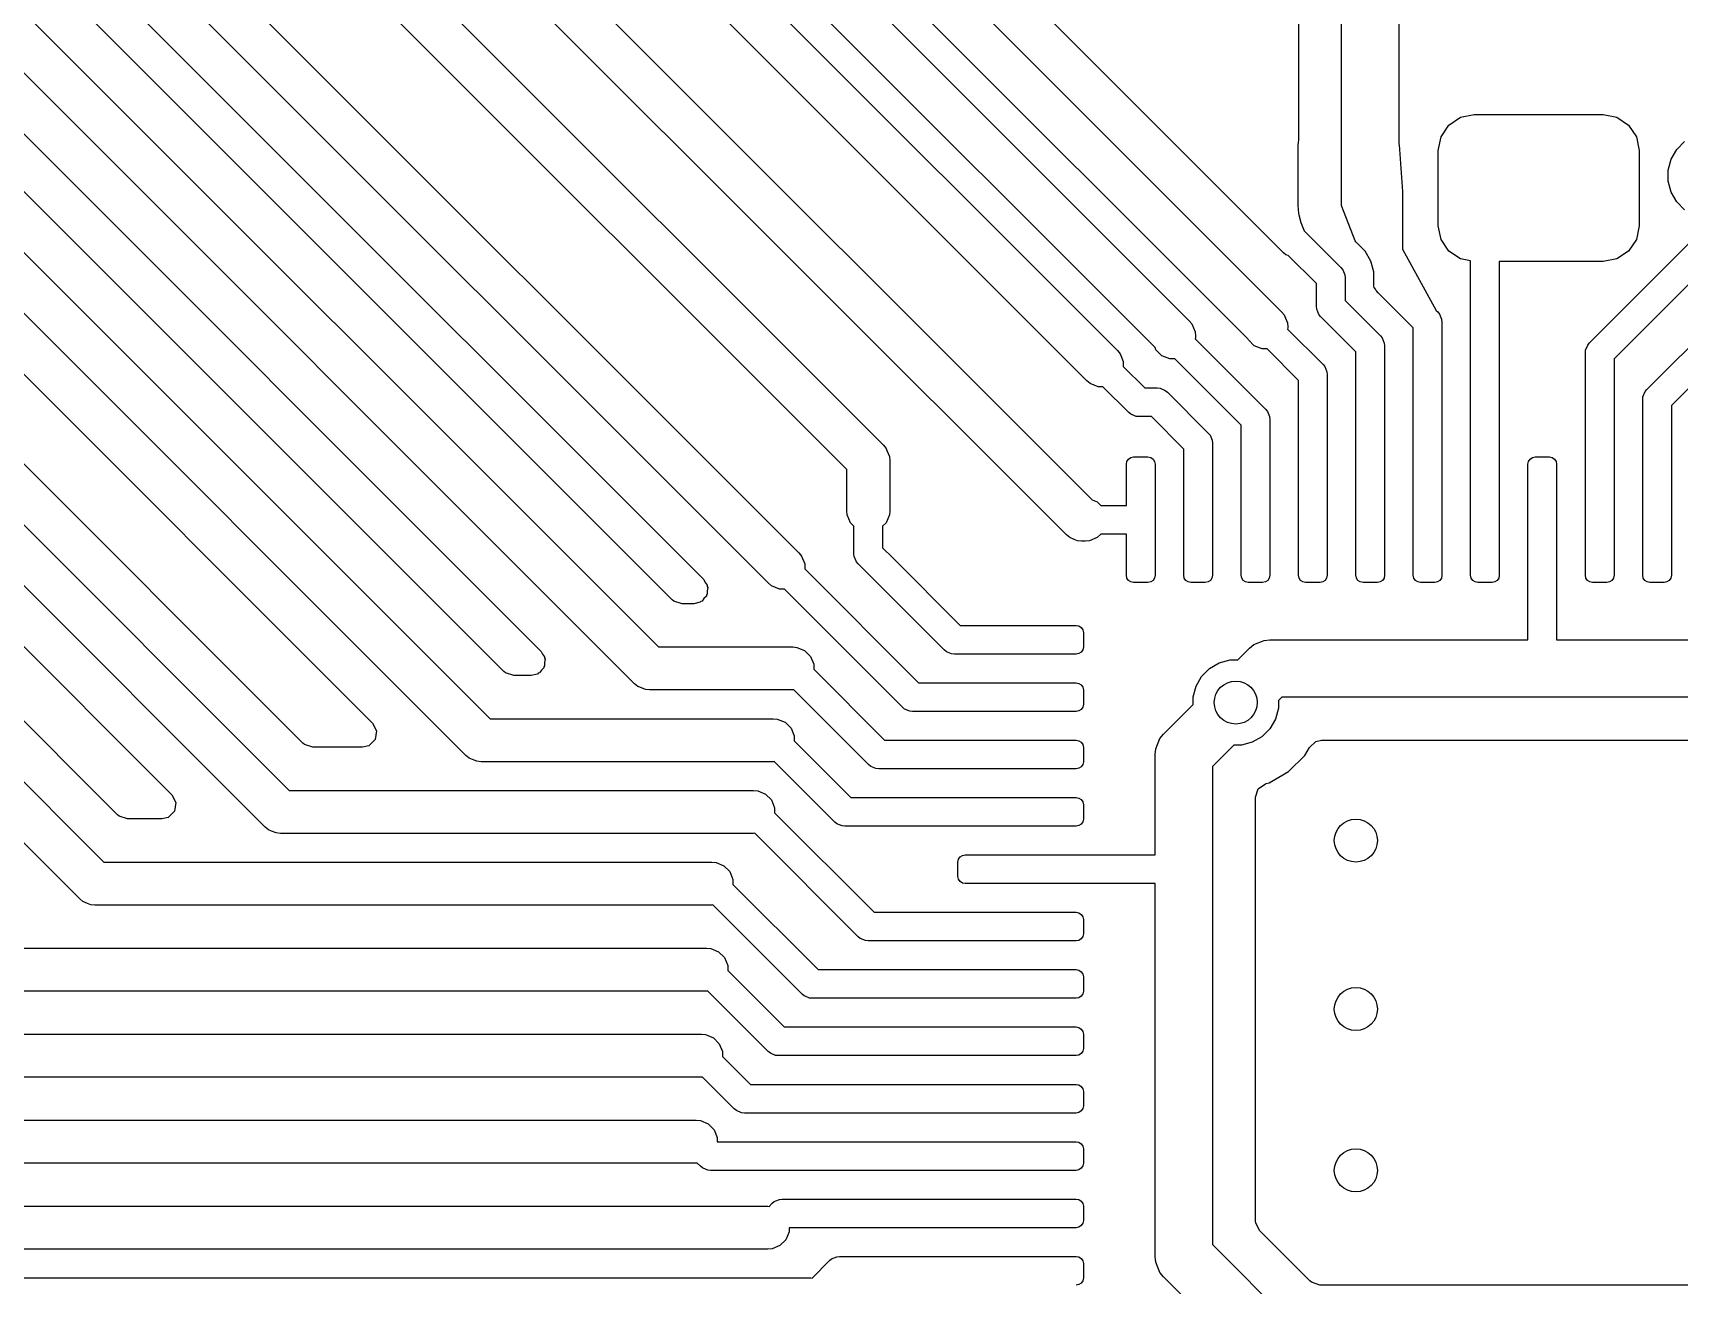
# Model space of a CAD drawing. Extents: x 0.23 to 2.17, y 0.23 to 2.17.
# Drawn here: x 0.8415 to 1.2935, y 1.0354 to 1.3792 of the extents above; entities that cross this region are included whole.
import ezdxf

# ---------------------------------------------------------------- set-up
doc = ezdxf.new("R2010")
doc.units = 0
doc.header["$MEASUREMENT"] = 0
doc.layers.add('BLACK', color=7, linetype='CONTINUOUS')

msp = doc.modelspace()

# ---------------------------------------------------------------- linework, layer by layer
at = {"layer": 'BLACK', "linetype": 'CONTINUOUS'}
for p, q in [((0.53346, 1.69044), (1.01327, 1.21063)), ((1.01703, 1.2236), (0.54644, 1.6942)), ((0.47425, 1.6837), (0.96701, 1.19094)), ((1.00665, 1.20055), (0.52338, 1.68382)), ((0.96039, 1.18086), (0.46763, 1.67362)), ((0.48081, 1.64371), (0.93478, 1.18974)), ((0.49945, 1.5837), (0.91189, 1.17126)), ((0.90527, 1.16118), (0.49283, 1.57362)), ((0.48907, 1.56065), (0.87966, 1.17006)), ((0.78248, 1.50576), (1.05178, 1.23646)), ((1.04343, 1.22811), (0.7724, 1.49914)), ((0.76238, 1.49242), (0.89413, 1.36067)), ((0.52887, 1.4837), (0.86099, 1.15157)), ((0.85925, 1.48178), (1.07504, 1.26599)), ((0.85437, 1.14149), (0.52224, 1.47362)), ((1.06496, 1.25936), (0.84917, 1.47515)), ((0.92224, 1.46111), (1.13229, 1.25106)), ((0.97441, 1.45689), (1.13926, 1.29204)), ((1.12525, 1.2414), (0.91216, 1.45449)), ((0.97077, 1.20392), (0.72596, 1.44873)), ((1.1309, 1.28369), (0.96433, 1.45027)), ((0.74774, 1.44273), (0.98104, 1.20943)), ((1.18489, 1.31882), (1.05923, 1.44448)), ((1.01772, 1.44142), (1.15894, 1.3002)), ((1.04626, 1.44072), (1.18429, 1.30268)), ((1.14961, 1.29283), (1.00764, 1.4348)), ((1.17512, 1.29515), (1.03618, 1.4341)), ((1.20079, 1.34846), (1.20079, 1.38901)), ((1.21654, 1.38901), (1.21654, 1.34867)), ((1.18896, 1.3861), (1.18896, 1.34988)), ((0.89413, 1.36067), (1.02569, 1.22911)), ((1.23025, 1.35391), (1.23344, 1.35604)), ((1.23344, 1.35604), (1.2372, 1.35679)), ((1.2372, 1.35679), (1.27264, 1.35679)), ((1.27264, 1.35679), (1.2764, 1.35604)), ((1.2764, 1.35604), (1.2796, 1.35391)), ((1.22811, 1.35072), (1.23025, 1.35391)), ((1.2796, 1.35391), (1.28173, 1.35072)), ((1.18889, 1.34916), (1.18876, 1.34846)), ((1.18876, 1.34846), (1.18876, 1.33187)), ((1.18896, 1.34988), (1.18889, 1.34916)), ((1.20079, 1.33187), (1.20079, 1.34846)), ((1.20079, 1.34846), (1.20079, 1.34846)), ((1.21654, 1.34867), (1.2166, 1.34853)), ((1.2166, 1.34853), (1.21752, 1.33566)), ((1.22736, 1.34695), (1.22811, 1.35072)), ((1.22736, 1.32628), (1.22736, 1.34695)), ((1.28173, 1.35072), (1.28248, 1.34695)), ((1.28248, 1.34695), (1.28248, 1.32628)), ((1.28462, 1.28133), (1.35255, 1.34926)), ((1.29125, 1.34454), (1.2928, 1.34721)), ((1.2928, 1.34721), (1.29498, 1.34939)), ((1.29046, 1.34156), (1.29125, 1.34454)), ((1.36051, 1.34608), (1.29134, 1.27691)), ((1.29046, 1.33848), (1.29046, 1.34156)), ((1.29125, 1.3355), (1.29046, 1.33848)), ((1.21752, 1.33566), (1.21752, 1.3356)), ((1.21752, 1.3356), (1.21752, 1.31988)), ((1.2928, 1.33283), (1.29125, 1.3355)), ((0.86475, 1.16455), (0.70019, 1.32911)), ((1.18876, 1.33187), (1.18897, 1.32964)), ((1.18897, 1.32964), (1.18897, 1.32964)), ((1.18897, 1.32964), (1.18903, 1.3293)), ((1.18903, 1.3293), (1.18903, 1.3293)), ((1.18903, 1.3293), (1.18965, 1.32714)), ((1.20085, 1.33153), (1.20079, 1.33187)), ((1.20451, 1.32217), (1.20085, 1.33153)), ((1.29498, 1.33065), (1.2928, 1.33283)), ((1.18965, 1.32714), (1.19054, 1.32487)), ((1.19054, 1.32487), (1.20062, 1.31479)), ((1.22811, 1.32251), (1.22736, 1.32628)), ((1.28248, 1.32628), (1.28173, 1.32251)), ((1.20472, 1.32185), (1.20451, 1.32217)), ((1.2051, 1.32147), (1.20472, 1.32185)), ((1.20669, 1.31988), (1.2051, 1.32147)), ((1.2051, 1.32147), (1.2051, 1.32147)), ((1.2073, 1.31927), (1.20669, 1.31988)), ((1.21752, 1.31988), (1.2268, 1.30301)), ((1.23025, 1.31932), (1.22811, 1.32251)), ((1.26887, 1.29412), (1.29823, 1.32348)), ((1.28173, 1.32251), (1.2796, 1.31932)), ((1.18554, 1.31829), (1.18489, 1.31882)), ((1.18614, 1.31814), (1.18554, 1.31829)), ((1.1939, 1.31038), (1.18614, 1.31814)), ((1.20886, 1.31657), (1.2073, 1.31927)), ((1.20965, 1.31364), (1.20886, 1.31657)), ((1.20886, 1.31657), (1.20886, 1.31657)), ((1.23344, 1.31719), (1.23025, 1.31932)), ((1.23622, 1.31663), (1.23344, 1.31719)), ((1.23622, 1.26083), (1.23622, 1.31663)), ((1.27264, 1.31644), (1.24409, 1.31644)), ((1.24409, 1.31644), (1.24409, 1.26083)), ((1.2764, 1.31719), (1.27264, 1.31644)), ((1.30495, 1.31907), (1.27559, 1.28971)), ((1.2796, 1.31932), (1.2764, 1.31719)), ((1.20062, 1.31479), (1.20111, 1.3142)), ((1.20111, 1.3142), (1.2017, 1.31278)), ((1.2017, 1.31278), (1.20177, 1.31201)), ((1.20177, 1.31201), (1.20177, 1.30576)), ((1.20965, 1.31066), (1.20965, 1.31364)), ((1.20967, 1.31046), (1.20965, 1.31066)), ((1.1939, 1.30413), (1.1939, 1.31038)), ((1.20967, 1.30964), (1.20967, 1.31046)), ((1.20972, 1.30933), (1.20967, 1.30964)), ((1.21015, 1.30885), (1.20972, 1.30933)), ((1.21031, 1.30847), (1.21015, 1.30885)), ((1.2108, 1.30787), (1.21031, 1.30847)), ((1.22047, 1.2982), (1.2108, 1.30787)), ((1.18429, 1.30268), (1.18503, 1.30179)), ((1.18503, 1.30179), (1.1854, 1.30089)), ((1.19397, 1.30337), (1.1939, 1.30413)), ((1.19456, 1.30195), (1.19397, 1.30337)), ((1.19505, 1.30135), (1.19456, 1.30195)), ((1.20177, 1.30576), (1.21145, 1.29609)), ((1.2268, 1.30301), (1.22719, 1.30261)), ((1.22719, 1.30261), (1.22768, 1.30202)), ((1.22768, 1.30202), (1.22827, 1.3006)), ((1.15894, 1.3002), (1.15967, 1.2993)), ((1.15967, 1.2993), (1.16012, 1.29823)), ((1.16012, 1.29823), (1.16056, 1.29717)), ((1.16056, 1.29717), (1.16067, 1.29602)), ((1.1854, 1.30089), (1.18591, 1.29966)), ((1.18591, 1.29966), (1.18602, 1.29851)), ((1.18602, 1.29823), (1.18599, 1.29792)), ((1.18599, 1.29792), (1.1957, 1.28822)), ((1.18602, 1.29851), (1.18602, 1.29823)), ((1.20472, 1.29168), (1.19505, 1.30135)), ((1.22047, 1.26083), (1.22047, 1.2982)), ((1.22827, 1.3006), (1.22835, 1.29983)), ((1.22835, 1.29983), (1.22835, 1.26083)), ((1.14985, 1.29223), (1.14961, 1.29283)), ((1.16067, 1.29551), (1.16064, 1.29521)), ((1.16064, 1.29521), (1.17995, 1.2759)), ((1.16067, 1.29602), (1.16067, 1.29551)), ((1.17521, 1.29495), (1.17512, 1.29515)), ((1.17684, 1.29332), (1.17521, 1.29495)), ((1.17897, 1.29244), (1.17684, 1.29332)), ((1.21145, 1.29609), (1.21193, 1.29549)), ((1.21193, 1.29549), (1.21252, 1.29408)), ((1.21252, 1.29408), (1.2126, 1.29331)), ((1.2126, 1.29331), (1.2126, 1.26083)), ((1.26779, 1.29211), (1.26838, 1.29353)), ((1.26838, 1.29353), (1.26887, 1.29412)), ((1.13926, 1.29204), (1.13999, 1.29115)), ((1.13999, 1.29115), (1.14087, 1.28902)), ((1.14087, 1.28902), (1.14087, 1.28764)), ((1.15148, 1.2906), (1.14985, 1.29223)), ((1.15361, 1.28972), (1.15148, 1.2906)), ((1.15499, 1.28972), (1.15361, 1.28972)), ((1.17323, 1.27148), (1.15499, 1.28972)), ((1.18034, 1.29244), (1.17897, 1.29244)), ((1.18898, 1.2838), (1.18034, 1.29244)), ((1.1957, 1.28822), (1.19619, 1.28762)), ((1.20472, 1.26083), (1.20472, 1.29168)), ((1.26772, 1.29134), (1.26779, 1.29211)), ((1.26772, 1.26083), (1.26772, 1.29134)), ((1.27559, 1.28971), (1.27559, 1.26083)), ((0.91565, 1.18423), (0.81357, 1.28631)), ((1.1318, 1.28296), (1.1309, 1.28369)), ((1.14087, 1.28764), (1.14678, 1.28173)), ((1.18898, 1.26083), (1.18898, 1.2838)), ((1.19619, 1.28762), (1.19619, 1.28762)), ((1.19619, 1.28762), (1.19677, 1.2862)), ((1.19677, 1.2862), (1.19685, 1.28543)), ((1.19685, 1.28543), (1.19685, 1.26083)), ((1.13393, 1.28208), (1.1318, 1.28296)), ((1.1353, 1.28208), (1.13393, 1.28208)), ((1.14237, 1.27501), (1.1353, 1.28208)), ((1.14678, 1.28173), (1.15021, 1.28173)), ((1.15021, 1.28173), (1.15098, 1.28166)), ((1.15098, 1.28166), (1.1524, 1.28107)), ((1.1524, 1.28107), (1.15299, 1.28058)), ((1.15299, 1.28058), (1.1642, 1.26937)), ((1.28346, 1.27854), (1.28354, 1.27931)), ((1.28354, 1.27931), (1.28413, 1.28073)), ((1.28413, 1.28073), (1.28462, 1.28133)), ((1.14297, 1.27452), (1.14237, 1.27501)), ((1.14438, 1.27393), (1.14297, 1.27452)), ((1.17995, 1.2759), (1.18044, 1.2753)), ((1.18044, 1.2753), (1.18103, 1.27388)), ((1.28346, 1.26083), (1.28346, 1.27854)), ((1.29134, 1.27691), (1.29134, 1.26083)), ((1.14515, 1.27386), (1.14438, 1.27393)), ((1.14858, 1.27386), (1.14515, 1.27386)), ((1.15748, 1.26496), (1.14858, 1.27386)), ((1.17323, 1.26083), (1.17323, 1.27148)), ((1.18103, 1.27388), (1.1811, 1.27311)), ((1.1811, 1.27311), (1.1811, 1.26083)), ((1.07504, 1.26599), (1.07578, 1.26509)), ((1.1642, 1.26937), (1.16469, 1.26878)), ((1.16469, 1.26878), (1.16469, 1.26878)), ((1.16469, 1.26878), (1.16528, 1.26736)), ((1.16528, 1.26736), (1.16535, 1.26659)), ((1.16535, 1.26659), (1.16535, 1.26083)), ((1.07578, 1.26509), (1.076, 1.26455)), ((1.076, 1.26455), (1.07666, 1.26296)), ((1.07666, 1.26296), (1.07677, 1.26181)), ((1.07677, 1.26181), (1.07677, 1.24803)), ((1.14173, 1.26083), (1.14188, 1.26158)), ((1.14188, 1.26158), (1.14231, 1.26222)), ((1.14231, 1.26222), (1.14295, 1.26265)), ((1.14295, 1.26265), (1.1437, 1.2628)), ((1.1437, 1.2628), (1.14764, 1.2628)), ((1.14764, 1.2628), (1.14839, 1.26265)), ((1.14839, 1.26265), (1.14903, 1.26222)), ((1.14903, 1.26222), (1.14946, 1.26158)), ((1.14946, 1.26158), (1.14961, 1.26083)), ((1.15748, 1.26083), (1.15748, 1.26496)), ((1.25197, 1.26083), (1.25212, 1.26158)), ((1.25212, 1.26158), (1.25255, 1.26222)), ((1.25255, 1.26222), (1.25318, 1.26265)), ((1.25318, 1.26265), (1.25394, 1.2628)), ((1.25394, 1.2628), (1.25787, 1.2628)), ((1.25787, 1.2628), (1.25863, 1.26265)), ((1.25863, 1.26265), (1.25927, 1.26222)), ((1.25927, 1.26222), (1.25969, 1.26158)), ((1.25969, 1.26158), (1.25984, 1.26083)), ((1.06496, 1.24803), (1.06496, 1.25936)), ((1.14173, 1.24951), (1.14173, 1.26083)), ((1.14961, 1.26083), (1.14961, 1.23031)), ((1.15748, 1.23031), (1.15748, 1.26083)), ((1.16535, 1.26083), (1.16535, 1.23031)), ((1.17323, 1.23031), (1.17323, 1.26083)), ((1.1811, 1.26083), (1.1811, 1.23031)), ((1.18898, 1.23031), (1.18898, 1.26083)), ((1.19685, 1.26083), (1.19685, 1.23031)), ((1.20472, 1.23031), (1.20472, 1.26083)), ((1.2126, 1.26083), (1.2126, 1.23031)), ((1.22047, 1.23031), (1.22047, 1.26083)), ((1.22835, 1.26083), (1.22835, 1.23031)), ((1.23622, 1.23031), (1.23622, 1.26083)), ((1.24409, 1.26083), (1.24409, 1.23031)), ((1.25197, 1.24557), (1.25197, 1.26083)), ((1.25984, 1.26083), (1.25984, 1.24557)), ((1.26772, 1.23031), (1.26772, 1.26083)), ((1.27559, 1.26083), (1.27559, 1.23031)), ((1.28346, 1.23031), (1.28346, 1.26083)), ((1.29134, 1.26083), (1.29134, 1.23031)), ((1.06507, 1.24688), (1.06496, 1.24803)), ((1.07677, 1.24803), (1.07666, 1.24688)), ((1.13229, 1.25106), (1.13369, 1.25048)), ((1.13369, 1.25048), (1.13467, 1.24951)), ((1.13467, 1.24951), (1.14173, 1.24951)), ((1.06596, 1.24475), (1.06507, 1.24688)), ((1.06693, 1.24378), (1.06596, 1.24475)), ((1.06693, 1.23622), (1.06693, 1.24378)), ((1.07578, 1.24475), (1.0748, 1.24378)), ((1.0748, 1.24378), (1.0748, 1.23785)), ((1.07666, 1.24688), (1.07578, 1.24475)), ((1.25197, 1.2126), (1.25197, 1.24557)), ((1.25984, 1.24557), (1.25984, 1.2126)), ((1.12615, 1.24066), (1.12525, 1.2414)), ((1.1274, 1.24014), (1.12615, 1.24066)), ((1.12828, 1.23978), (1.1274, 1.24014)), ((1.12943, 1.23967), (1.12828, 1.23978)), ((1.13041, 1.23967), (1.12943, 1.23967)), ((1.13157, 1.23978), (1.13041, 1.23967)), ((1.13369, 1.24066), (1.13157, 1.23978)), ((1.13467, 1.24163), (1.13369, 1.24066)), ((1.14173, 1.24163), (1.13467, 1.24163)), ((1.14173, 1.23031), (1.14173, 1.24163)), ((1.05178, 1.23646), (1.05252, 1.23556)), ((1.05252, 1.23556), (1.0534, 1.23344)), ((1.067, 1.23545), (1.06693, 1.23622)), ((1.06759, 1.23403), (1.067, 1.23545)), ((1.06808, 1.23344), (1.06759, 1.23403)), ((1.0748, 1.23785), (1.07759, 1.23507)), ((1.07759, 1.23507), (1.07759, 1.23507)), ((1.07759, 1.23507), (1.09612, 1.21654)), ((1.0534, 1.23344), (1.0534, 1.23206)), ((1.0534, 1.23206), (1.08467, 1.20079)), ((1.07202, 1.2295), (1.06808, 1.23344)), ((1.0917, 1.20981), (1.07202, 1.2295)), ((1.07202, 1.2295), (1.07202, 1.2295)), ((1.14188, 1.22956), (1.14173, 1.23031)), ((1.14231, 1.22892), (1.14188, 1.22956)), ((1.14946, 1.22956), (1.14903, 1.22892)), ((1.14961, 1.23031), (1.14946, 1.22956)), ((1.15763, 1.22956), (1.15748, 1.23031)), ((1.15806, 1.22892), (1.15763, 1.22956)), ((1.1652, 1.22956), (1.16478, 1.22892)), ((1.16535, 1.23031), (1.1652, 1.22956)), ((1.17338, 1.22956), (1.17323, 1.23031)), ((1.1738, 1.22892), (1.17338, 1.22956)), ((1.18095, 1.22956), (1.18053, 1.22892)), ((1.1811, 1.23031), (1.18095, 1.22956)), ((1.18913, 1.22956), (1.18898, 1.23031)), ((1.18955, 1.22892), (1.18913, 1.22956)), ((1.1967, 1.22956), (1.19627, 1.22892)), ((1.19685, 1.23031), (1.1967, 1.22956)), ((1.20487, 1.22956), (1.20472, 1.23031)), ((1.2053, 1.22892), (1.20487, 1.22956)), ((1.21245, 1.22956), (1.21202, 1.22892)), ((1.2126, 1.23031), (1.21245, 1.22956)), ((1.22062, 1.22956), (1.22047, 1.23031)), ((1.22105, 1.22892), (1.22062, 1.22956)), ((1.2282, 1.22956), (1.22777, 1.22892)), ((1.22835, 1.23031), (1.2282, 1.22956)), ((1.23637, 1.22956), (1.23622, 1.23031)), ((1.2368, 1.22892), (1.23637, 1.22956)), ((1.24394, 1.22956), (1.24352, 1.22892)), ((1.24409, 1.23031), (1.24394, 1.22956)), ((1.26787, 1.22956), (1.26772, 1.23031)), ((1.26829, 1.22892), (1.26787, 1.22956)), ((1.27544, 1.22956), (1.27501, 1.22892)), ((1.27559, 1.23031), (1.27544, 1.22956)), ((1.28361, 1.22956), (1.28346, 1.23031)), ((1.28404, 1.22892), (1.28361, 1.22956)), ((1.29119, 1.22956), (1.29076, 1.22892)), ((1.29134, 1.23031), (1.29119, 1.22956)), ((1.02569, 1.22911), (1.02611, 1.2283)), ((1.02611, 1.2283), (1.02664, 1.22756)), ((1.02646, 1.2249), (1.02641, 1.22459)), ((1.02664, 1.22515), (1.02646, 1.2249)), ((1.02664, 1.22756), (1.02664, 1.22725)), ((1.02664, 1.22725), (1.02679, 1.22697)), ((1.02679, 1.22697), (1.02664, 1.22607)), ((1.02664, 1.22607), (1.02664, 1.22515)), ((1.04432, 1.22737), (1.04343, 1.22811)), ((1.04645, 1.22649), (1.04432, 1.22737)), ((1.04783, 1.22649), (1.04645, 1.22649)), ((1.08025, 1.19407), (1.04783, 1.22649)), ((1.14295, 1.2285), (1.14231, 1.22892)), ((1.1437, 1.22835), (1.14295, 1.2285)), ((1.14764, 1.22835), (1.1437, 1.22835)), ((1.14839, 1.2285), (1.14764, 1.22835)), ((1.14903, 1.22892), (1.14839, 1.2285)), ((1.1587, 1.2285), (1.15806, 1.22892)), ((1.15945, 1.22835), (1.1587, 1.2285)), ((1.16339, 1.22835), (1.15945, 1.22835)), ((1.16414, 1.2285), (1.16339, 1.22835)), ((1.16478, 1.22892), (1.16414, 1.2285)), ((1.17444, 1.2285), (1.1738, 1.22892)), ((1.1752, 1.22835), (1.17444, 1.2285)), ((1.17913, 1.22835), (1.1752, 1.22835)), ((1.17989, 1.2285), (1.17913, 1.22835)), ((1.18053, 1.22892), (1.17989, 1.2285)), ((1.19019, 1.2285), (1.18955, 1.22892)), ((1.19094, 1.22835), (1.19019, 1.2285)), ((1.19488, 1.22835), (1.19094, 1.22835)), ((1.19564, 1.2285), (1.19488, 1.22835)), ((1.19627, 1.22892), (1.19564, 1.2285)), ((1.20594, 1.2285), (1.2053, 1.22892)), ((1.20669, 1.22835), (1.20594, 1.2285)), ((1.21063, 1.22835), (1.20669, 1.22835)), ((1.21138, 1.2285), (1.21063, 1.22835)), ((1.21202, 1.22892), (1.21138, 1.2285)), ((1.22169, 1.2285), (1.22105, 1.22892)), ((1.22244, 1.22835), (1.22169, 1.2285)), ((1.22638, 1.22835), (1.22244, 1.22835)), ((1.22713, 1.2285), (1.22638, 1.22835)), ((1.22777, 1.22892), (1.22713, 1.2285)), ((1.23744, 1.2285), (1.2368, 1.22892)), ((1.23819, 1.22835), (1.23744, 1.2285)), ((1.24213, 1.22835), (1.23819, 1.22835)), ((1.24288, 1.2285), (1.24213, 1.22835)), ((1.24352, 1.22892), (1.24288, 1.2285)), ((1.26893, 1.2285), (1.26829, 1.22892)), ((1.26969, 1.22835), (1.26893, 1.2285)), ((1.27362, 1.22835), (1.26969, 1.22835)), ((1.27438, 1.2285), (1.27362, 1.22835)), ((1.27501, 1.22892), (1.27438, 1.2285)), ((1.28468, 1.2285), (1.28404, 1.22892)), ((1.28543, 1.22835), (1.28468, 1.2285)), ((1.28937, 1.22835), (1.28543, 1.22835)), ((1.29012, 1.2285), (1.28937, 1.22835)), ((1.29076, 1.22892), (1.29012, 1.2285)), ((1.0175, 1.2232), (1.01703, 1.2236)), ((1.01979, 1.22246), (1.0175, 1.2232)), ((1.02294, 1.22246), (1.01979, 1.22246)), ((1.02471, 1.22289), (1.02294, 1.22246)), ((1.02493, 1.22311), (1.02471, 1.22289)), ((1.02523, 1.2232), (1.02493, 1.22311)), ((1.02576, 1.22394), (1.02523, 1.2232)), ((1.02641, 1.22459), (1.02576, 1.22394)), ((1.09612, 1.21654), (1.1127, 1.21654)), ((1.1127, 1.21654), (1.12795, 1.21654)), ((1.12795, 1.21654), (1.12871, 1.21639)), ((1.12871, 1.21639), (1.12934, 1.21596)), ((1.12934, 1.21596), (1.12977, 1.21532)), ((1.12977, 1.21532), (1.12992, 1.21457)), ((1.12992, 1.21457), (1.12992, 1.21063)), ((1.17553, 1.21029), (1.17673, 1.21127)), ((1.17673, 1.21127), (1.17957, 1.21245)), ((1.17957, 1.21245), (1.1811, 1.2126)), ((1.1811, 1.2126), (1.25197, 1.2126)), ((1.25984, 1.2126), (1.3061, 1.2126)), ((0.98104, 1.20943), (0.98145, 1.20862)), ((0.98145, 1.20862), (0.98199, 1.20788)), ((0.98199, 1.20788), (0.98199, 1.20756)), ((0.98199, 1.20756), (0.98213, 1.20728)), ((0.98213, 1.20728), (0.98199, 1.20638)), ((1.01327, 1.21063), (1.05011, 1.21063)), ((1.05011, 1.21063), (1.05126, 1.21052)), ((1.05126, 1.21052), (1.05339, 1.20963)), ((1.05339, 1.20963), (1.05502, 1.20801)), ((1.05502, 1.20801), (1.0559, 1.20588)), ((1.0923, 1.20932), (1.0917, 1.20981)), ((1.09372, 1.20874), (1.0923, 1.20932)), ((1.09449, 1.20866), (1.09372, 1.20874)), ((1.09744, 1.20866), (1.09449, 1.20866)), ((1.12795, 1.20866), (1.09744, 1.20866)), ((1.12871, 1.20881), (1.12795, 1.20866)), ((1.12934, 1.20924), (1.12871, 1.20881)), ((1.12977, 1.20988), (1.12934, 1.20924)), ((1.12992, 1.21063), (1.12977, 1.20988)), ((1.16723, 1.20629), (1.17021, 1.20708)), ((1.17021, 1.20708), (1.17233, 1.20708)), ((1.17233, 1.20708), (1.17553, 1.21029)), ((0.97124, 1.20352), (0.97077, 1.20392)), ((0.97353, 1.20278), (0.97124, 1.20352)), ((0.97828, 1.20278), (0.97353, 1.20278)), ((0.98005, 1.2032), (0.97828, 1.20278)), ((0.98027, 1.20342), (0.98005, 1.2032)), ((0.98057, 1.20352), (0.98027, 1.20342)), ((0.98111, 1.20426), (0.98057, 1.20352)), ((0.98176, 1.2049), (0.98111, 1.20426)), ((0.98181, 1.20521), (0.98176, 1.2049)), ((0.98199, 1.20547), (0.98181, 1.20521)), ((0.98199, 1.20638), (0.98199, 1.20547)), ((1.0559, 1.20588), (1.0559, 1.2045)), ((1.0559, 1.2045), (1.07536, 1.18504)), ((1.16084, 1.19989), (1.16238, 1.20256)), ((1.16238, 1.20256), (1.16456, 1.20474)), ((1.16456, 1.20474), (1.16723, 1.20629)), ((1.00755, 1.19981), (1.00665, 1.20055)), ((1.00813, 1.19957), (1.00755, 1.19981)), ((1.00967, 1.19893), (1.00813, 1.19957)), ((1.01083, 1.19882), (1.00967, 1.19893)), ((1.05011, 1.19882), (1.01083, 1.19882)), ((1.05042, 1.19885), (1.05011, 1.19882)), ((1.07095, 1.17832), (1.05042, 1.19885)), ((1.08467, 1.20079), (1.1127, 1.20079)), ((1.1127, 1.20079), (1.12795, 1.20079)), ((1.12795, 1.20079), (1.12871, 1.20064)), ((1.12871, 1.20064), (1.12934, 1.20021)), ((1.12934, 1.20021), (1.12977, 1.19957)), ((1.12977, 1.19957), (1.12992, 1.19882)), ((1.12992, 1.19882), (1.12992, 1.19488)), ((1.16004, 1.19692), (1.16084, 1.19989)), ((1.08085, 1.19358), (1.08025, 1.19407)), ((1.08106, 1.19349), (1.08085, 1.19358)), ((1.08227, 1.19299), (1.08106, 1.19349)), ((1.12934, 1.19349), (1.12871, 1.19306)), ((1.12977, 1.19413), (1.12934, 1.19349)), ((1.12992, 1.19488), (1.12977, 1.19413)), ((1.15191, 1.18667), (1.16004, 1.1948)), ((1.16004, 1.1948), (1.16004, 1.19692)), ((1.18346, 1.19383), (1.18266, 1.19085)), ((1.18436, 1.19685), (1.18346, 1.19595)), ((1.18346, 1.19595), (1.18346, 1.19383)), ((1.30284, 1.19685), (1.18436, 1.19685)), ((0.93478, 1.18974), (0.93587, 1.1876)), ((0.96701, 1.19094), (1.04474, 1.19094)), ((1.04474, 1.19094), (1.04589, 1.19083)), ((1.04589, 1.19083), (1.04802, 1.18995)), ((1.04802, 1.18995), (1.04965, 1.18832)), ((1.08304, 1.19291), (1.08227, 1.19299)), ((1.09744, 1.19291), (1.08304, 1.19291)), ((1.12795, 1.19291), (1.09744, 1.19291)), ((1.12871, 1.19306), (1.12795, 1.19291)), ((1.18266, 1.19085), (1.18112, 1.18818)), ((0.91612, 1.18383), (0.91565, 1.18423)), ((0.9355, 1.18522), (0.93379, 1.18352)), ((0.93587, 1.1876), (0.9355, 1.18522)), ((1.04965, 1.18832), (1.05053, 1.18619)), ((1.05053, 1.18619), (1.05053, 1.18482)), ((1.05053, 1.18482), (1.06606, 1.16929)), ((1.07536, 1.18504), (1.1127, 1.18504)), ((1.1127, 1.18504), (1.12795, 1.18504)), ((1.12795, 1.18504), (1.12871, 1.18489)), ((1.12871, 1.18489), (1.12934, 1.18446)), ((1.12934, 1.18446), (1.12977, 1.18382)), ((1.14976, 1.18264), (1.15093, 1.18548)), ((1.15093, 1.18548), (1.15191, 1.18667)), ((1.17627, 1.18446), (1.17329, 1.18366)), ((1.17894, 1.186), (1.17627, 1.18446)), ((1.18112, 1.18818), (1.17894, 1.186)), ((1.19195, 1.18307), (1.19374, 1.18468)), ((1.19374, 1.18468), (1.19532, 1.18502)), ((1.19532, 1.18502), (1.29633, 1.18502)), ((0.91841, 1.18309), (0.91612, 1.18383)), ((0.93202, 1.18309), (0.91841, 1.18309)), ((0.93379, 1.18352), (0.93202, 1.18309)), ((0.96129, 1.18013), (0.96039, 1.18086)), ((0.96264, 1.17957), (0.96129, 1.18013)), ((0.96341, 1.17925), (0.96264, 1.17957)), ((1.12977, 1.18382), (1.12992, 1.18307)), ((1.12992, 1.18307), (1.12992, 1.17913)), ((1.14961, 1.1811), (1.14976, 1.18264)), ((1.14961, 1.15354), (1.14961, 1.1811)), ((1.17118, 1.18366), (1.16535, 1.17784)), ((1.17329, 1.18366), (1.17118, 1.18366)), ((1.18627, 1.17646), (1.19067, 1.18086)), ((1.19067, 1.18086), (1.19195, 1.18307)), ((0.96457, 1.17913), (0.96341, 1.17925)), ((1.04474, 1.17913), (0.96457, 1.17913)), ((1.04505, 1.17916), (1.04474, 1.17913)), ((1.06164, 1.16257), (1.04505, 1.17916)), ((1.07154, 1.17783), (1.07095, 1.17832)), ((1.07296, 1.17724), (1.07154, 1.17783)), ((1.07373, 1.17717), (1.07296, 1.17724)), ((1.09744, 1.17717), (1.07373, 1.17717)), ((1.12795, 1.17717), (1.09744, 1.17717)), ((1.12871, 1.17732), (1.12795, 1.17717)), ((1.12934, 1.17774), (1.12871, 1.17732)), ((1.12977, 1.17838), (1.12934, 1.17774)), ((1.12992, 1.17913), (1.12977, 1.17838)), ((1.16535, 1.17784), (1.16535, 1.04657)), ((1.18088, 1.17334), (1.18627, 1.17646)), ((0.91189, 1.17126), (1.03937, 1.17126)), ((1.03937, 1.17126), (1.04052, 1.17115)), ((1.04052, 1.17115), (1.04265, 1.17026)), ((1.17719, 1.16936), (1.17793, 1.17165)), ((1.17793, 1.17165), (1.17988, 1.17307)), ((1.17988, 1.17307), (1.18007, 1.17313)), ((1.18007, 1.17313), (1.18088, 1.17334)), ((0.87966, 1.17006), (0.88075, 1.16791)), ((0.88075, 1.16791), (0.88038, 1.16553)), ((1.04265, 1.17026), (1.04428, 1.16864)), ((1.04428, 1.16864), (1.04516, 1.16651)), ((1.04516, 1.16651), (1.04516, 1.16513)), ((1.06606, 1.16929), (1.1127, 1.16929)), ((1.1127, 1.16929), (1.12795, 1.16929)), ((1.12795, 1.16929), (1.12871, 1.16914)), ((1.12871, 1.16914), (1.12934, 1.16871)), ((1.12934, 1.16871), (1.12977, 1.16808)), ((1.12977, 1.16808), (1.12992, 1.16732)), ((1.12992, 1.16732), (1.12992, 1.16339)), ((1.17719, 1.05308), (1.17719, 1.16936)), ((0.86522, 1.16415), (0.86475, 1.16455)), ((0.86751, 1.16341), (0.86522, 1.16415)), ((0.87691, 1.16341), (0.86751, 1.16341)), ((0.87867, 1.16383), (0.87691, 1.16341)), ((0.88038, 1.16553), (0.87867, 1.16383)), ((1.04516, 1.16513), (1.0725, 1.1378)), ((1.06224, 1.16208), (1.06164, 1.16257)), ((1.06366, 1.16149), (1.06224, 1.16208)), ((1.06443, 1.16142), (1.06366, 1.16149)), ((1.12871, 1.16157), (1.12795, 1.16142)), ((1.12934, 1.16199), (1.12871, 1.16157)), ((1.12977, 1.16263), (1.12934, 1.16199)), ((1.12992, 1.16339), (1.12977, 1.16263)), ((0.90617, 1.16044), (0.90527, 1.16118)), ((0.90702, 1.16009), (0.90617, 1.16044)), ((0.9083, 1.15956), (0.90702, 1.16009)), ((0.90945, 1.15945), (0.9083, 1.15956)), ((1.03937, 1.15945), (0.90945, 1.15945)), ((1.03968, 1.15948), (1.03937, 1.15945)), ((1.06808, 1.13107), (1.03968, 1.15948)), ((1.09744, 1.16142), (1.06443, 1.16142)), ((1.12795, 1.16142), (1.09744, 1.16142)), ((1.09562, 1.15233), (1.09605, 1.15297)), ((1.09605, 1.15297), (1.09669, 1.15339)), ((1.09669, 1.15339), (1.09744, 1.15354)), ((1.09744, 1.15354), (1.12795, 1.15354)), ((1.12795, 1.15354), (1.14961, 1.15354)), ((0.86099, 1.15157), (1.02792, 1.15157)), ((1.02792, 1.15157), (1.02907, 1.15146)), ((1.02907, 1.15146), (1.0312, 1.15058)), ((1.0312, 1.15058), (1.03283, 1.14895)), ((1.03283, 1.14895), (1.03371, 1.14682)), ((1.09547, 1.15157), (1.09562, 1.15233)), ((1.09547, 1.14764), (1.09547, 1.15157)), ((1.03371, 1.14682), (1.03371, 1.14545)), ((1.03371, 1.14545), (1.05711, 1.12205)), ((1.09562, 1.14688), (1.09547, 1.14764)), ((1.09605, 1.14625), (1.09562, 1.14688)), ((1.09669, 1.14582), (1.09605, 1.14625)), ((1.09744, 1.14567), (1.09669, 1.14582)), ((1.1127, 1.14567), (1.09744, 1.14567)), ((1.14961, 1.14567), (1.1127, 1.14567)), ((1.14961, 1.04331), (1.14961, 1.14567)), ((0.85527, 1.14076), (0.85437, 1.14149)), ((0.85651, 1.14024), (0.85527, 1.14076)), ((0.8574, 1.13988), (0.85651, 1.14024)), ((0.85855, 1.13976), (0.8574, 1.13988)), ((1.02792, 1.13976), (0.85855, 1.13976)), ((1.02823, 1.13979), (1.02792, 1.13976)), ((1.0527, 1.11533), (1.02823, 1.13979)), ((1.0725, 1.1378), (1.1127, 1.1378)), ((1.1127, 1.1378), (1.12795, 1.1378)), ((1.12795, 1.1378), (1.12871, 1.13765)), ((1.12871, 1.13765), (1.12934, 1.13722)), ((1.12934, 1.13722), (1.12977, 1.13658)), ((1.12977, 1.13658), (1.12992, 1.13583)), ((1.12992, 1.13583), (1.12992, 1.13189)), ((1.06868, 1.13058), (1.06808, 1.13107)), ((1.0701, 1.13), (1.06868, 1.13058)), ((1.07087, 1.12992), (1.0701, 1.13)), ((1.09744, 1.12992), (1.07087, 1.12992)), ((1.12795, 1.12992), (1.09744, 1.12992)), ((1.12871, 1.13007), (1.12795, 1.12992)), ((1.12934, 1.1305), (1.12871, 1.13007)), ((1.12977, 1.13114), (1.12934, 1.1305)), ((1.12992, 1.13189), (1.12977, 1.13114)), ((0.81347, 1.12795), (1.02649, 1.12795)), ((1.02649, 1.12795), (1.02764, 1.12784)), ((1.02764, 1.12784), (1.02977, 1.12696)), ((1.02977, 1.12696), (1.0314, 1.12533)), ((1.0314, 1.12533), (1.03228, 1.1232)), ((1.03228, 1.1232), (1.03228, 1.12182)), ((1.03228, 1.12182), (1.0478, 1.1063)), ((1.05711, 1.12205), (1.1127, 1.12205)), ((1.1127, 1.12205), (1.12795, 1.12205)), ((1.12795, 1.12205), (1.12871, 1.1219)), ((1.12871, 1.1219), (1.12934, 1.12147)), ((1.12934, 1.12147), (1.12977, 1.12083)), ((1.12977, 1.12083), (1.12992, 1.12008)), ((1.12992, 1.12008), (1.12992, 1.11614)), ((1.02649, 1.11614), (0.81102, 1.11614)), ((1.0268, 1.11617), (1.02649, 1.11614)), ((1.04339, 1.09958), (1.0268, 1.11617)), ((1.05329, 1.11484), (1.0527, 1.11533)), ((1.0535, 1.11475), (1.05329, 1.11484)), ((1.05471, 1.11425), (1.0535, 1.11475)), ((1.05548, 1.11417), (1.05471, 1.11425)), ((1.09744, 1.11417), (1.05548, 1.11417)), ((1.12795, 1.11417), (1.09744, 1.11417)), ((1.12871, 1.11432), (1.12795, 1.11417)), ((1.12934, 1.11475), (1.12871, 1.11432)), ((1.12977, 1.11539), (1.12934, 1.11475)), ((1.12992, 1.11614), (1.12977, 1.11539)), ((0.76229, 1.10433), (1.02505, 1.10433)), ((1.02505, 1.10433), (1.02621, 1.10422)), ((1.02621, 1.10422), (1.02834, 1.10334)), ((1.02834, 1.10334), (1.02997, 1.10171)), ((1.0478, 1.1063), (1.1127, 1.1063)), ((1.1127, 1.1063), (1.12795, 1.1063)), ((1.12795, 1.1063), (1.12871, 1.10615)), ((1.12871, 1.10615), (1.12934, 1.10572)), ((1.12934, 1.10572), (1.12977, 1.10508)), ((1.12977, 1.10508), (1.12992, 1.10433)), ((1.12992, 1.10433), (1.12992, 1.10039)), ((1.02997, 1.10171), (1.03085, 1.09958)), ((1.03085, 1.09958), (1.03085, 1.0982)), ((1.03085, 1.0982), (1.0385, 1.09055)), ((1.04399, 1.09909), (1.04339, 1.09958)), ((1.0454, 1.0985), (1.04399, 1.09909)), ((1.04617, 1.09843), (1.0454, 1.0985)), ((1.09744, 1.09843), (1.04617, 1.09843)), ((1.12795, 1.09843), (1.09744, 1.09843)), ((1.12871, 1.09858), (1.12795, 1.09843)), ((1.12934, 1.099), (1.12871, 1.09858)), ((1.12977, 1.09964), (1.12934, 1.099)), ((1.12992, 1.10039), (1.12977, 1.09964)), ((1.02505, 1.09252), (0.75984, 1.09252)), ((1.02536, 1.09255), (1.02505, 1.09252)), ((1.03408, 1.08383), (1.02536, 1.09255)), ((1.0385, 1.09055), (1.1127, 1.09055)), ((1.1127, 1.09055), (1.12795, 1.09055)), ((1.12795, 1.09055), (1.12871, 1.0904)), ((1.12871, 1.0904), (1.12934, 1.08997)), ((1.12934, 1.08997), (1.12977, 1.08934)), ((1.12977, 1.08934), (1.12992, 1.08858)), ((1.12992, 1.08465), (1.12977, 1.08389)), ((1.12992, 1.08858), (1.12992, 1.08465)), ((0.71504, 1.08071), (1.02362, 1.08071)), ((1.02362, 1.08071), (1.02477, 1.0806)), ((1.02477, 1.0806), (1.0269, 1.07971)), ((1.03468, 1.08334), (1.03408, 1.08383)), ((1.0361, 1.08275), (1.03468, 1.08334)), ((1.03687, 1.08268), (1.0361, 1.08275)), ((1.09744, 1.08268), (1.03687, 1.08268)), ((1.12795, 1.08268), (1.09744, 1.08268)), ((1.12871, 1.08283), (1.12795, 1.08268)), ((1.12934, 1.08325), (1.12871, 1.08283)), ((1.12977, 1.08389), (1.12934, 1.08325)), ((1.0269, 1.07971), (1.02853, 1.07808)), ((1.02853, 1.07808), (1.02941, 1.07596)), ((1.02941, 1.07596), (1.02941, 1.0748)), ((1.02941, 1.0748), (1.1127, 1.0748)), ((1.1127, 1.0748), (1.12795, 1.0748)), ((1.12795, 1.0748), (1.12871, 1.07465)), ((1.12871, 1.07465), (1.12934, 1.07423)), ((1.12934, 1.07423), (1.12977, 1.07359)), ((1.12977, 1.07359), (1.12992, 1.07283)), ((1.12992, 1.07283), (1.12992, 1.0689)), ((1.02362, 1.0689), (0.7126, 1.0689)), ((1.02393, 1.06893), (1.02362, 1.0689)), ((1.02478, 1.06808), (1.02393, 1.06893)), ((1.02537, 1.06759), (1.02478, 1.06808)), ((1.02557, 1.06751), (1.02537, 1.06759)), ((1.02679, 1.067), (1.02557, 1.06751)), ((1.02756, 1.06693), (1.02679, 1.067)), ((1.09744, 1.06693), (1.02756, 1.06693)), ((1.12795, 1.06693), (1.09744, 1.06693)), ((1.12871, 1.06708), (1.12795, 1.06693)), ((1.12934, 1.06751), (1.12871, 1.06708)), ((1.12977, 1.06814), (1.12934, 1.06751)), ((1.12992, 1.0689), (1.12977, 1.06814)), ((1.04361, 1.05706), (1.04446, 1.0579)), ((1.04446, 1.0579), (1.04506, 1.05839)), ((1.04506, 1.05839), (1.04547, 1.05856)), ((1.04547, 1.05856), (1.04648, 1.05898)), ((1.04648, 1.05898), (1.04724, 1.05906)), ((1.04724, 1.05906), (1.1127, 1.05906)), ((1.1127, 1.05906), (1.12795, 1.05906)), ((1.12795, 1.05906), (1.12871, 1.05891)), ((1.12871, 1.05891), (1.12934, 1.05848)), ((1.12934, 1.05848), (1.12977, 1.05784)), ((1.12977, 1.05784), (1.12992, 1.05709)), ((0.69142, 1.05709), (1.04331, 1.05709)), ((1.04331, 1.05709), (1.04361, 1.05706)), ((1.12992, 1.05315), (1.12977, 1.0524)), ((1.12992, 1.05709), (1.12992, 1.05315)), ((1.17723, 1.05247), (1.17719, 1.05308)), ((1.0491, 1.05003), (1.04822, 1.0479)), ((1.09744, 1.05118), (1.0491, 1.05118)), ((1.0491, 1.05118), (1.0491, 1.05003)), ((1.12795, 1.05118), (1.09744, 1.05118)), ((1.12871, 1.05133), (1.12795, 1.05118)), ((1.12934, 1.05176), (1.12871, 1.05133)), ((1.12977, 1.0524), (1.12934, 1.05176)), ((1.17833, 1.05033), (1.17723, 1.05247)), ((1.19206, 1.03659), (1.17833, 1.05033)), ((1.04331, 1.04528), (0.68898, 1.04528)), ((1.04446, 1.04539), (1.04331, 1.04528)), ((1.04659, 1.04627), (1.04446, 1.04539)), ((1.04822, 1.0479), (1.04659, 1.04627)), ((1.16535, 1.04657), (1.1883, 1.02362)), ((1.05543, 1.03737), (1.06021, 1.04215)), ((1.06021, 1.04215), (1.0608, 1.04264)), ((1.0608, 1.04264), (1.06222, 1.04323)), ((1.06222, 1.04323), (1.06299, 1.04331)), ((1.06299, 1.04331), (1.1127, 1.04331)), ((1.1127, 1.04331), (1.12795, 1.04331)), ((1.12795, 1.04331), (1.12871, 1.04316)), ((1.12871, 1.04316), (1.12934, 1.04273)), ((1.12934, 1.04273), (1.12977, 1.04209)), ((1.12977, 1.04209), (1.12992, 1.04134)), ((1.12992, 1.04134), (1.12992, 1.0374)), ((1.14976, 1.04177), (1.14961, 1.04331)), ((1.15093, 1.03893), (1.14976, 1.04177)), ((0.68898, 1.0374), (1.05512, 1.0374)), ((1.05512, 1.0374), (1.05543, 1.03737)), ((1.12871, 1.03558), (1.12795, 1.03543)), ((1.12934, 1.03601), (1.12871, 1.03558)), ((1.12977, 1.03665), (1.12934, 1.03601)), ((1.12992, 1.0374), (1.12977, 1.03665)), ((1.15191, 1.03774), (1.15093, 1.03893)), ((1.16294, 1.02671), (1.15191, 1.03774)), ((1.19252, 1.0362), (1.19206, 1.03659)), ((1.19482, 1.03545), (1.19252, 1.0362)), ((1.31104, 1.03545), (1.19482, 1.03545))]:
    msp.add_line(p, q, dxfattribs=at)
at = {"layer": 'BLACK'}
for centre in [(1.17175, 1.19537), (1.20472, 1.15748), (1.20472, 1.11122), (1.20472, 1.06693)]:
    msp.add_circle(centre, 0.00591, dxfattribs=at)
at = {"layer": 'WHITE'}
for centre in [(1.17175, 1.19537), (1.20472, 1.15748), (1.20472, 1.11122), (1.20472, 1.06693)]:
    msp.add_circle(centre, 0.00591, dxfattribs=at)

doc.saveas('drawing.dxf')
